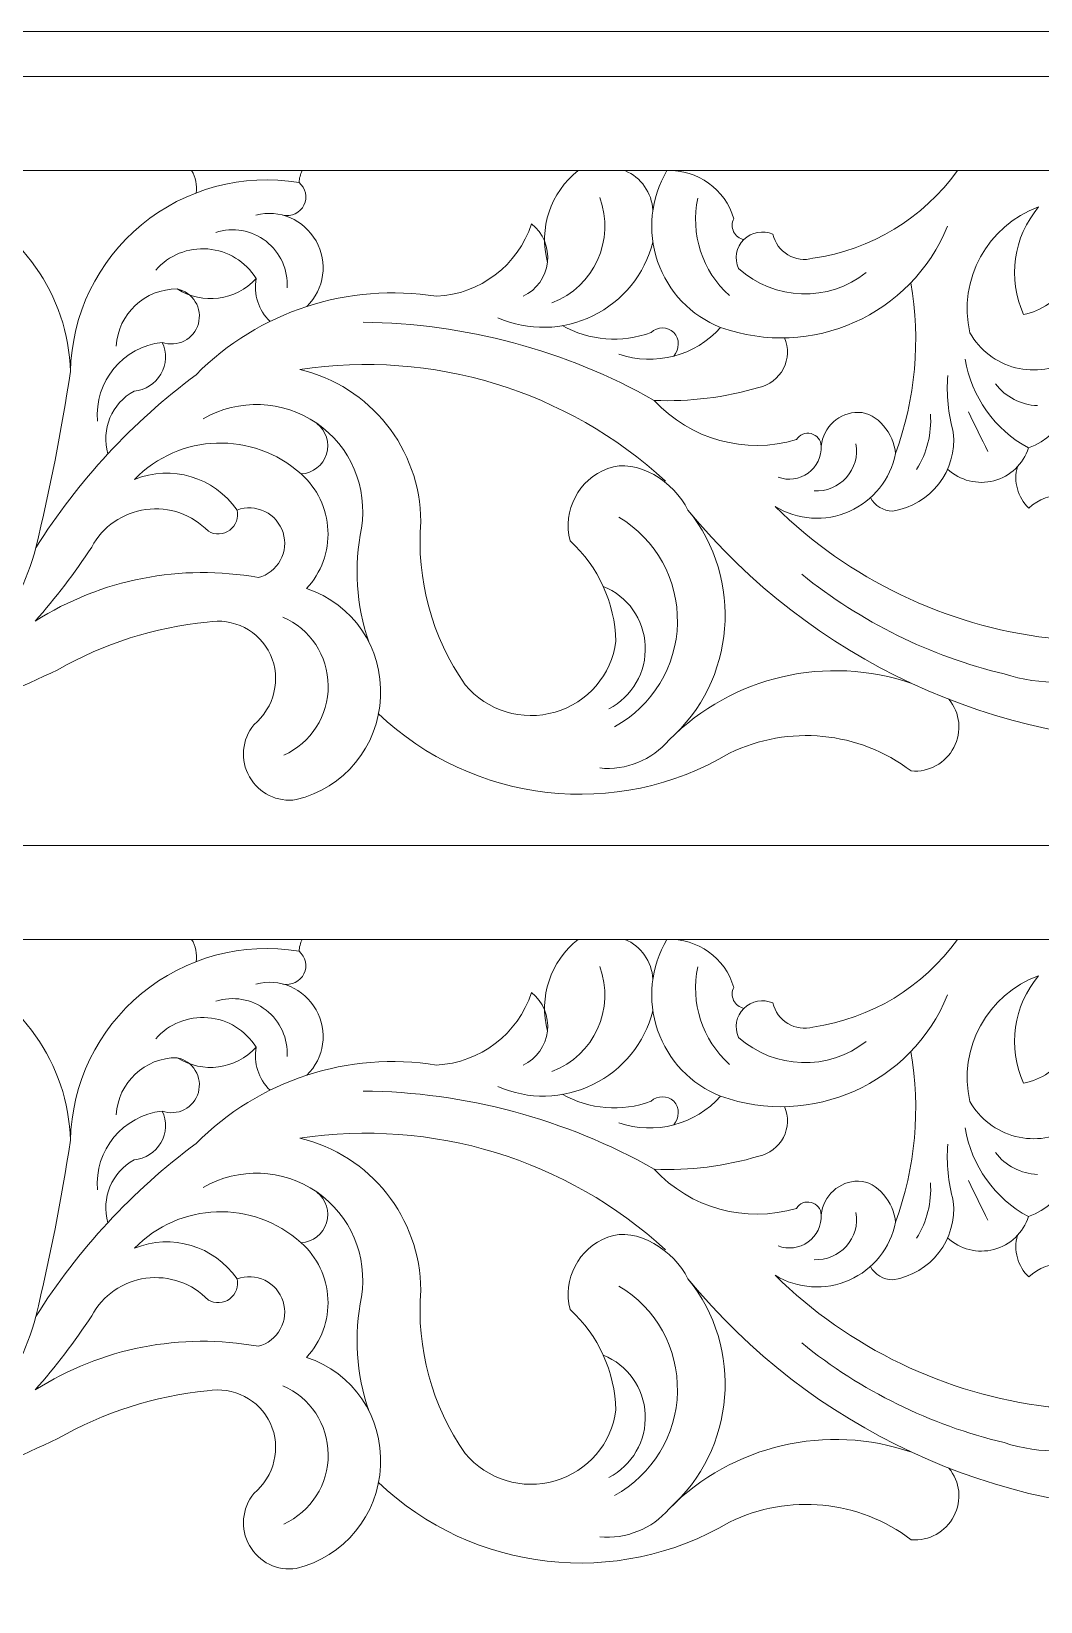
# Model space of a CAD drawing. Header units: millimetres. Extents: x 4330 to 4574, y 4046 to 4299.
# Drawn here: x 4442 to 4486.7, y 4230 to 4299.5 of the extents above; entities that cross this region are included whole.
import ezdxf

# ---------------------------------------------------------------- set-up
doc = ezdxf.new("R2010")
doc.units = ezdxf.units.MM
doc.header["$MEASUREMENT"] = 0
doc.layers.add('Layer 1', color=18, linetype='Continuous', true_color=0x000000)

msp = doc.modelspace()

# ---------------------------------------------------------------- linework, layer by layer
at = {"layer": 'Layer 1', "lineweight": 9}
for points, knots in [([(4329.695, 4299.452), (4329.695, 4299.452), (4573.695, 4299.452), (4573.695, 4299.452), (4573.695, 4299.452), (4573.695, 4177.452), (4573.695, 4177.452), (4573.695, 4177.452), (4329.695, 4177.452), (4329.695, 4177.452), (4329.695, 4177.452), (4329.695, 4299.452), (4329.695, 4299.452)], [0, 0, 0, 0, 0.25, 0.25, 0.25, 0.5, 0.5, 0.5, 0.75, 0.75, 0.75, 1, 1, 1, 1]), ([(4332.822, 4277.223), (4332.546, 4275.309), (4332.843, 4273.357), (4333.676, 4271.611), (4333.676, 4271.611), (4331.695, 4271.611), (4331.695, 4271.611), (4331.695, 4271.611), (4331.695, 4297.452), (4331.695, 4297.452), (4331.695, 4297.452), (4431.466, 4297.452), (4431.466, 4297.452), (4431.466, 4297.452), (4531.695, 4297.452), (4531.695, 4297.452), (4531.695, 4297.452), (4531.695, 4271.611), (4531.695, 4271.611), (4531.695, 4271.611), (4529.714, 4271.611), (4529.714, 4271.611), (4530.547, 4273.357), (4530.844, 4275.309), (4530.567, 4277.223)], [0, 0, 0, 0, 0.111111, 0.111111, 0.111111, 0.222222, 0.222222, 0.222222, 0.333333, 0.333333, 0.333333, 0.444444, 0.444444, 0.444444, 0.555556, 0.555556, 0.555556, 0.666667, 0.666667, 0.666667, 0.777778, 0.777778, 0.777778, 1, 1, 1, 1]), ([(4520.478, 4293.298), (4520.478, 4293.298), (4429.122, 4293.298), (4429.122, 4293.298), (4428.967, 4292.886), (4428.94, 4292.436), (4429.045, 4292.009)], [0, 0, 0, 0, 0.333333, 0.333333, 0.333333, 1, 1, 1, 1]), ([(4438.555, 4293.298), (4438.312, 4292.919), (4438.251, 4292.452), (4438.389, 4292.023), (4441.554, 4290.809), (4443.678, 4287.806), (4443.773, 4284.417), (4443.828, 4286.931), (4444.972, 4289.297), (4446.909, 4290.901), (4448.845, 4292.505), (4451.397, 4293.187), (4453.878, 4292.772)], [0, 0, 0, 0, 0.2, 0.2, 0.2, 0.4, 0.4, 0.4, 0.6, 0.6, 0.6, 1, 1, 1, 1]), ([(4454.015, 4293.298), (4453.935, 4293.134), (4453.888, 4292.955), (4453.878, 4292.772), (4454.17, 4292.53), (4454.26, 4292.119), (4454.096, 4291.777), (4453.932, 4291.434), (4453.54, 4291.25), (4453.167, 4291.325)], [0, 0, 0, 0, 0.25, 0.25, 0.25, 0.5, 0.5, 0.5, 1, 1, 1, 1]), ([(4473.542, 4290.25), (4473.344, 4290.288), (4473.176, 4290.418), (4473.088, 4290.599), (4472.999, 4290.781), (4473.002, 4290.994), (4473.095, 4291.174), (4472.712, 4292.476), (4471.495, 4293.352), (4470.139, 4293.298), (4469.42, 4292.084), (4469.27, 4290.615), (4469.728, 4289.281), (4470.186, 4287.947), (4471.199, 4286.883), (4472.512, 4286.367), (4476.519, 4284.941), (4480.935, 4286.908), (4482.544, 4290.845)], [0, 0, 0, 0, 0.142857, 0.142857, 0.142857, 0.285714, 0.285714, 0.285714, 0.428571, 0.428571, 0.428571, 0.571429, 0.571429, 0.571429, 0.714286, 0.714286, 0.714286, 1, 1, 1, 1]), ([(4478.95, 4288.791), (4477.275, 4287.471), (4474.891, 4287.548), (4473.301, 4288.968), (4473.108, 4289.403), (4473.201, 4289.911), (4473.537, 4290.248), (4473.872, 4290.586), (4474.389, 4290.678), (4474.824, 4290.487), (4474.91, 4290.106), (4475.148, 4289.778), (4475.482, 4289.578), (4475.817, 4289.377), (4476.216, 4289.322), (4476.592, 4289.425), (4479.16, 4289.789), (4481.466, 4291.188), (4482.975, 4293.298)], [0, 0, 0, 0, 0.142857, 0.142857, 0.142857, 0.285714, 0.285714, 0.285714, 0.428571, 0.428571, 0.428571, 0.571429, 0.571429, 0.571429, 0.714286, 0.714286, 0.714286, 1, 1, 1, 1]), ([(4454.22, 4287.294), (4454.999, 4288.054), (4455.166, 4289.243), (4454.628, 4290.188), (4454.09, 4291.133), (4453.023, 4291.607), (4451.973, 4291.325)], [0, 0, 0, 0, 0.333333, 0.333333, 0.333333, 1, 1, 1, 1]), ([(4486.118, 4281.045), (4487.715, 4281.619), (4488.572, 4283.35), (4488.057, 4284.967), (4487.306, 4284.506), (4486.4, 4284.37), (4485.547, 4284.588), (4484.693, 4284.807), (4483.963, 4285.366), (4483.525, 4286.13), (4482.997, 4288.484), (4484.302, 4290.865), (4486.568, 4291.691), (4485.443, 4290.371), (4485.184, 4288.521), (4485.905, 4286.943), (4486.7, 4287.083), (4487.388, 4287.576), (4487.776, 4288.284), (4487.907, 4289.153), (4488.379, 4289.934), (4489.089, 4290.453), (4489.799, 4290.972), (4490.691, 4291.186), (4491.559, 4291.047)], [0, 0, 0, 0, 0.111111, 0.111111, 0.111111, 0.222222, 0.222222, 0.222222, 0.333333, 0.333333, 0.333333, 0.444444, 0.444444, 0.444444, 0.555556, 0.555556, 0.555556, 0.666667, 0.666667, 0.666667, 0.777778, 0.777778, 0.777778, 1, 1, 1, 1]), ([(4463.782, 4287.744), (4464.376, 4288.025), (4464.783, 4288.594), (4464.858, 4289.247), (4464.932, 4289.9), (4464.668, 4290.542), (4464.152, 4290.949), (4463.555, 4289.114), (4461.883, 4287.838), (4459.956, 4287.744), (4456.058, 4288.367), (4452.102, 4287.078), (4449.323, 4284.275), (4446.511, 4282.182), (4444.11, 4279.588), (4442.241, 4276.623), (4441.476, 4273.65), (4439.397, 4271.184), (4436.597, 4269.925), (4435.639, 4269.549), (4434.553, 4269.711), (4433.746, 4270.349), (4433.352, 4270.693), (4433.139, 4271.201), (4433.17, 4271.723), (4433.201, 4272.245), (4433.475, 4272.726), (4433.907, 4273.022)], [0, 0, 0, 0, 0.1, 0.1, 0.1, 0.2, 0.2, 0.2, 0.3, 0.3, 0.3, 0.4, 0.4, 0.4, 0.5, 0.5, 0.5, 0.6, 0.6, 0.6, 0.7, 0.7, 0.7, 0.8, 0.8, 0.8, 1, 1, 1, 1]), ([(4453.348, 4288.116), (4453.399, 4288.914), (4453.05, 4289.686), (4452.417, 4290.176), (4451.784, 4290.665), (4450.956, 4290.81), (4450.196, 4290.56)], [0, 0, 0, 0, 0.333333, 0.333333, 0.333333, 1, 1, 1, 1]), ([(4452.594, 4286.631), (4452.091, 4287.125), (4451.862, 4287.835), (4451.979, 4288.53), (4451.518, 4289.278), (4450.728, 4289.763), (4449.851, 4289.836), (4448.975, 4289.908), (4448.12, 4289.565), (4447.541, 4288.903)], [0, 0, 0, 0, 0.25, 0.25, 0.25, 0.5, 0.5, 0.5, 1, 1, 1, 1]), ([(4462.666, 4286.789), (4464.013, 4286.201), (4465.55, 4286.235), (4466.87, 4286.882), (4468.189, 4287.528), (4469.156, 4288.714), (4469.517, 4290.138)], [0, 0, 0, 0, 0.333333, 0.333333, 0.333333, 1, 1, 1, 1]), ([(4447.83, 4285.707), (4448.151, 4285.593), (4448.505, 4285.617), (4448.808, 4285.774), (4449.111, 4285.93), (4449.334, 4286.204), (4449.426, 4286.532), (4449.518, 4286.86), (4449.47, 4287.212), (4449.293, 4287.504), (4449.116, 4287.795), (4448.827, 4287.999), (4448.493, 4288.068), (4447.064, 4288.078), (4445.878, 4286.968), (4445.797, 4285.541)], [0, 0, 0, 0, 0.166667, 0.166667, 0.166667, 0.333333, 0.333333, 0.333333, 0.5, 0.5, 0.5, 0.666667, 0.666667, 0.666667, 1, 1, 1, 1]), ([(4480.914, 4288.343), (4481.358, 4285.814), (4481.126, 4283.212), (4480.242, 4280.802), (4480.021, 4279.665), (4479.259, 4278.707), (4478.199, 4278.237), (4477.14, 4277.768), (4475.91, 4277.851), (4474.92, 4278.451), (4478.194, 4275.234), (4482.438, 4273.191), (4486.996, 4272.64), (4487.949, 4272.603), (4488.833, 4273.134), (4489.246, 4273.994), (4489.66, 4274.853), (4489.534, 4275.863), (4488.909, 4276.584), (4488.662, 4276.856), (4488.558, 4277.229), (4488.63, 4277.59), (4488.702, 4277.951), (4488.943, 4278.257), (4489.276, 4278.414), (4490.125, 4278.487), (4490.959, 4278.151), (4491.521, 4277.511), (4492.084, 4276.87), (4492.307, 4275.994), (4492.125, 4275.161)], [0, 0, 0, 0, 0.090909, 0.090909, 0.090909, 0.181818, 0.181818, 0.181818, 0.272727, 0.272727, 0.272727, 0.363636, 0.363636, 0.363636, 0.454545, 0.454545, 0.454545, 0.545455, 0.545455, 0.545455, 0.636364, 0.636364, 0.636364, 0.727273, 0.727273, 0.727273, 0.818182, 0.818182, 0.818182, 1, 1, 1, 1]), ([(4465.503, 4286.457), (4466.704, 4285.777), (4468.143, 4285.661), (4469.437, 4286.141), (4469.717, 4286.41), (4470.158, 4286.41), (4470.438, 4286.141), (4470.718, 4285.873), (4470.696, 4285.39), (4470.438, 4285.099)], [0, 0, 0, 0, 0.25, 0.25, 0.25, 0.5, 0.5, 0.5, 1, 1, 1, 1]), ([(4445.429, 4280.776), (4445.119, 4281.857), (4445.6, 4283.01), (4446.585, 4283.553), (4447.081, 4283.594), (4447.524, 4283.875), (4447.772, 4284.306), (4448.02, 4284.737), (4448.043, 4285.258), (4447.83, 4285.707), (4446.089, 4285.514), (4444.82, 4283.972), (4444.968, 4282.227)], [0, 0, 0, 0, 0.2, 0.2, 0.2, 0.4, 0.4, 0.4, 0.6, 0.6, 0.6, 1, 1, 1, 1]), ([(4476.959, 4281.126), (4476.947, 4281.387), (4476.765, 4281.609), (4476.512, 4281.672), (4476.259, 4281.736), (4475.999, 4281.633), (4475.865, 4281.409), (4473.611, 4280.735), (4471.168, 4281.409), (4469.578, 4283.143), (4471.141, 4283.076), (4472.704, 4283.269), (4474.203, 4283.717), (4474.671, 4283.816), (4475.069, 4284.12), (4475.288, 4284.545), (4475.508, 4284.969), (4475.526, 4285.468), (4475.335, 4285.906)], [0, 0, 0, 0, 0.142857, 0.142857, 0.142857, 0.285714, 0.285714, 0.285714, 0.428571, 0.428571, 0.428571, 0.571429, 0.571429, 0.571429, 0.714286, 0.714286, 0.714286, 1, 1, 1, 1]), ([(4470.081, 4279.57), (4465.715, 4283.584), (4459.769, 4285.399), (4453.907, 4284.505), (4457.028, 4283.776), (4459.242, 4280.996), (4459.259, 4277.79), (4459.055, 4275.23), (4459.748, 4272.68), (4461.221, 4270.577), (4462.186, 4269.418), (4463.746, 4268.942), (4465.193, 4269.365), (4466.641, 4269.788), (4467.696, 4271.004), (4467.884, 4272.5), (4467.834, 4274.19), (4467.105, 4275.788), (4465.861, 4276.933), (4465.51, 4278.27), (4466.23, 4279.654), (4467.525, 4280.137), (4468.82, 4280.619), (4470.457, 4279.537), (4471.066, 4278.297), (4473.555, 4275.235), (4473.184, 4270.752), (4470.234, 4268.132), (4469.478, 4267.24), (4468.33, 4266.777), (4467.166, 4266.894)], [0, 0, 0, 0, 0.090909, 0.090909, 0.090909, 0.181818, 0.181818, 0.181818, 0.272727, 0.272727, 0.272727, 0.363636, 0.363636, 0.363636, 0.454545, 0.454545, 0.454545, 0.545455, 0.545455, 0.545455, 0.636364, 0.636364, 0.636364, 0.727273, 0.727273, 0.727273, 0.818182, 0.818182, 0.818182, 1, 1, 1, 1]), ([(4483.322, 4284.971), (4483.597, 4283.3), (4484.628, 4281.851), (4486.118, 4281.045), (4485.892, 4280.332), (4485.317, 4279.784), (4484.593, 4279.592), (4483.87, 4279.4), (4483.093, 4279.597), (4482.544, 4280.104)], [0, 0, 0, 0, 0.25, 0.25, 0.25, 0.5, 0.5, 0.5, 1, 1, 1, 1]), ([(4476.098, 4275.459), (4478.714, 4273.342), (4481.769, 4271.837), (4485.042, 4271.055), (4488.283, 4270.001), (4491.828, 4271.247), (4493.699, 4274.096), (4495.569, 4276.945), (4495.385, 4280.598), (4493.13, 4283.153), (4492.972, 4283.395), (4492.942, 4283.698), (4493.047, 4283.966), (4493.153, 4284.235), (4493.384, 4284.436), (4493.664, 4284.506)], [0, 0, 0, 0, 0.166667, 0.166667, 0.166667, 0.333333, 0.333333, 0.333333, 0.5, 0.5, 0.5, 0.666667, 0.666667, 0.666667, 1, 1, 1, 1]), ([(4479.132, 4278.844), (4479.326, 4278.479), (4479.706, 4278.251), (4480.12, 4278.252), (4481.802, 4278.508), (4482.983, 4280.042), (4482.795, 4281.733), (4482.571, 4282.55), (4482.489, 4283.399), (4482.552, 4284.243)], [0, 0, 0, 0, 0.25, 0.25, 0.25, 0.5, 0.5, 0.5, 1, 1, 1, 1]), ([(4449.642, 4282.328), (4451.211, 4283.238), (4453.164, 4283.163), (4454.659, 4282.136), (4456.154, 4281.11), (4456.921, 4279.288), (4456.637, 4277.497), (4456.29, 4275.822), (4456.403, 4274.086), (4456.963, 4272.47)], [0, 0, 0, 0, 0.25, 0.25, 0.25, 0.5, 0.5, 0.5, 1, 1, 1, 1]), ([(4475.054, 4279.75), (4475.497, 4279.581), (4475.996, 4279.647), (4476.38, 4279.925), (4476.764, 4280.203), (4476.982, 4280.652), (4476.959, 4281.126), (4477.042, 4281.972), (4477.755, 4282.616), (4478.605, 4282.614), (4479.455, 4282.611), (4480.163, 4281.649), (4480.242, 4280.802)], [0, 0, 0, 0, 0.2, 0.2, 0.2, 0.4, 0.4, 0.4, 0.6, 0.6, 0.6, 1, 1, 1, 1]), ([(4454.665, 4282.122), (4455.076, 4281.805), (4455.247, 4281.265), (4455.094, 4280.769), (4454.941, 4280.273), (4454.485, 4279.923), (4453.966, 4279.892), (4451.841, 4281.803), (4448.591, 4281.697), (4446.6, 4279.647), (4448.241, 4280.316), (4450.129, 4279.753), (4451.138, 4278.295)], [0, 0, 0, 0, 0.2, 0.2, 0.2, 0.4, 0.4, 0.4, 0.6, 0.6, 0.6, 1, 1, 1, 1]), ([(4476.64, 4279.141), (4477.182, 4279.112), (4477.708, 4279.331), (4478.069, 4279.737), (4478.43, 4280.143), (4478.587, 4280.687), (4478.495, 4281.222)], [0, 0, 0, 0, 0.333333, 0.333333, 0.333333, 1, 1, 1, 1]), ([(4489.276, 4278.414), (4488.368, 4279.198), (4487.019, 4279.184), (4486.13, 4278.378), (4485.641, 4278.852), (4485.449, 4279.557), (4485.63, 4280.214)], [0, 0, 0, 0, 0.333333, 0.333333, 0.333333, 1, 1, 1, 1]), ([(4435.846, 4271.275), (4436.17, 4271.908), (4436.176, 4272.656), (4435.863, 4273.293), (4435.549, 4273.931), (4434.958, 4274.383), (4434.26, 4274.513), (4433.561, 4274.643), (4432.842, 4274.436), (4432.32, 4273.955), (4431.798, 4273.473), (4431.533, 4272.778), (4431.607, 4272.071), (4431.865, 4270.644), (4432.806, 4269.433), (4434.126, 4268.831), (4435.447, 4268.23), (4436.968, 4268.307), (4438.215, 4269.049), (4439.903, 4269.729), (4441.572, 4270.458), (4443.218, 4271.236), (4445.245, 4272.399), (4447.497, 4273.118), (4449.823, 4273.342), (4450.972, 4273.553), (4452.118, 4272.961), (4452.612, 4271.902), (4453.105, 4270.843), (4452.783, 4269.554), (4451.883, 4268.809), (4451.346, 4268.156), (4451.267, 4267.239), (4451.686, 4266.504), (4452.104, 4265.769), (4452.916, 4265.366), (4453.752, 4265.495), (4455.868, 4266.001), (4457.391, 4267.851), (4457.481, 4270.025), (4457.571, 4272.199), (4456.279, 4274.145), (4454.212, 4274.824), (4454.861, 4275.525), (4455.2, 4276.458), (4455.154, 4277.412), (4455.107, 4278.367), (4454.681, 4279.259), (4453.966, 4279.892)], [0, 0, 0, 0, 0.058824, 0.058824, 0.058824, 0.117647, 0.117647, 0.117647, 0.176471, 0.176471, 0.176471, 0.235294, 0.235294, 0.235294, 0.294118, 0.294118, 0.294118, 0.352941, 0.352941, 0.352941, 0.411765, 0.411765, 0.411765, 0.470588, 0.470588, 0.470588, 0.529412, 0.529412, 0.529412, 0.588235, 0.588235, 0.588235, 0.647059, 0.647059, 0.647059, 0.705882, 0.705882, 0.705882, 0.764706, 0.764706, 0.764706, 0.823529, 0.823529, 0.823529, 0.882353, 0.882353, 0.882353, 1, 1, 1, 1]), ([(4442.212, 4273.383), (4445.141, 4275.243), (4448.665, 4275.931), (4452.079, 4275.312), (4452.493, 4275.422), (4452.844, 4275.696), (4453.05, 4276.072), (4453.256, 4276.447), (4453.301, 4276.888), (4453.171, 4277.297), (4453.042, 4277.705), (4452.752, 4278.043), (4452.367, 4278.231), (4451.983, 4278.42), (4451.54, 4278.443), (4451.138, 4278.295), (4451.216, 4277.962), (4451.089, 4277.615), (4450.815, 4277.41), (4450.541, 4277.206), (4450.166, 4277.186), (4449.869, 4277.355), (4449.157, 4278.099), (4448.131, 4278.457), (4447.111, 4278.318), (4446.09, 4278.18), (4445.201, 4277.568), (4444.713, 4276.66), (4443.961, 4275.508), (4443.124, 4274.413), (4442.212, 4273.383)], [0, 0, 0, 0, 0.1, 0.1, 0.1, 0.2, 0.2, 0.2, 0.3, 0.3, 0.3, 0.4, 0.4, 0.4, 0.5, 0.5, 0.5, 0.6, 0.6, 0.6, 0.7, 0.7, 0.7, 0.8, 0.8, 0.8, 0.9, 0.9, 0.9, 1, 1, 1, 1]), ([(4471.066, 4278.297), (4476.502, 4271.675), (4484.65, 4267.89), (4493.216, 4268.013), (4494.687, 4268.352), (4496.231, 4267.928), (4497.325, 4266.887), (4497.917, 4267.406), (4498.043, 4268.279), (4497.621, 4268.944)], [0, 0, 0, 0, 0.25, 0.25, 0.25, 0.5, 0.5, 0.5, 1, 1, 1, 1]), ([(4467.819, 4268.719), (4469.503, 4269.635), (4470.566, 4271.384), (4470.603, 4273.301), (4470.64, 4275.218), (4469.662, 4276.996), (4468.015, 4277.976)], [0, 0, 0, 0, 0.333333, 0.333333, 0.333333, 1, 1, 1, 1]), ([(4467.566, 4269.512), (4468.605, 4270.045), (4469.236, 4271.137), (4469.179, 4272.304), (4469.123, 4273.471), (4468.406, 4274.49), (4467.32, 4274.921)], [0, 0, 0, 0, 0.333333, 0.333333, 0.333333, 1, 1, 1, 1]), ([(4453.199, 4267.456), (4454.407, 4268.002), (4455.179, 4269.209), (4455.165, 4270.535), (4455.152, 4271.86), (4454.377, 4273.043), (4453.158, 4273.564)], [0, 0, 0, 0, 0.333333, 0.333333, 0.333333, 1, 1, 1, 1]), ([(4457.375, 4269.306), (4461.578, 4265.305), (4467.921, 4264.583), (4472.91, 4267.546), (4475.518, 4268.821), (4478.625, 4268.517), (4480.939, 4266.763), (4481.719, 4266.698), (4482.462, 4267.108), (4482.823, 4267.803), (4483.184, 4268.498), (4483.101, 4269.331), (4482.599, 4269.931)], [0, 0, 0, 0, 0.2, 0.2, 0.2, 0.4, 0.4, 0.4, 0.6, 0.6, 0.6, 1, 1, 1, 1]), ([(4332.822, 4243.244), (4332.546, 4241.33), (4332.842, 4239.378), (4333.676, 4237.632), (4333.676, 4237.632), (4331.695, 4237.632), (4331.695, 4237.632), (4331.695, 4237.632), (4331.695, 4263.473), (4331.695, 4263.473), (4331.695, 4263.473), (4431.466, 4263.473), (4431.466, 4263.473), (4431.466, 4263.473), (4531.695, 4263.473), (4531.695, 4263.473), (4531.695, 4263.473), (4531.695, 4237.632), (4531.695, 4237.632), (4531.695, 4237.632), (4529.714, 4237.632), (4529.714, 4237.632), (4530.547, 4239.378), (4530.844, 4241.33), (4530.567, 4243.244)], [0, 0, 0, 0, 0.111111, 0.111111, 0.111111, 0.222222, 0.222222, 0.222222, 0.333333, 0.333333, 0.333333, 0.444444, 0.444444, 0.444444, 0.555556, 0.555556, 0.555556, 0.666667, 0.666667, 0.666667, 0.777778, 0.777778, 0.777778, 1, 1, 1, 1]), ([(4520.478, 4259.319), (4520.478, 4259.319), (4429.122, 4259.319), (4429.122, 4259.319), (4428.967, 4258.906), (4428.94, 4258.457), (4429.045, 4258.03)], [0, 0, 0, 0, 0.333333, 0.333333, 0.333333, 1, 1, 1, 1]), ([(4438.555, 4259.319), (4438.312, 4258.94), (4438.251, 4258.473), (4438.389, 4258.044), (4441.554, 4256.83), (4443.678, 4253.826), (4443.773, 4250.438), (4443.828, 4252.952), (4444.972, 4255.318), (4446.909, 4256.922), (4448.845, 4258.526), (4451.397, 4259.207), (4453.878, 4258.793)], [0, 0, 0, 0, 0.2, 0.2, 0.2, 0.4, 0.4, 0.4, 0.6, 0.6, 0.6, 1, 1, 1, 1]), ([(4454.015, 4259.319), (4453.935, 4259.154), (4453.888, 4258.976), (4453.878, 4258.793), (4454.17, 4258.55), (4454.26, 4258.14), (4454.096, 4257.798), (4453.932, 4257.455), (4453.54, 4257.271), (4453.167, 4257.346)], [0, 0, 0, 0, 0.25, 0.25, 0.25, 0.5, 0.5, 0.5, 1, 1, 1, 1]), ([(4473.542, 4256.27), (4473.344, 4256.309), (4473.176, 4256.438), (4473.088, 4256.62), (4472.999, 4256.802), (4473.002, 4257.015), (4473.095, 4257.195), (4472.712, 4258.497), (4471.495, 4259.373), (4470.139, 4259.319), (4469.42, 4258.105), (4469.27, 4256.636), (4469.728, 4255.302), (4470.186, 4253.967), (4471.199, 4252.904), (4472.512, 4252.388), (4476.519, 4250.962), (4480.935, 4252.929), (4482.544, 4256.866)], [0, 0, 0, 0, 0.142857, 0.142857, 0.142857, 0.285714, 0.285714, 0.285714, 0.428571, 0.428571, 0.428571, 0.571429, 0.571429, 0.571429, 0.714286, 0.714286, 0.714286, 1, 1, 1, 1]), ([(4478.95, 4254.812), (4477.275, 4253.492), (4474.891, 4253.568), (4473.301, 4254.989), (4473.108, 4255.424), (4473.201, 4255.932), (4473.537, 4256.269), (4473.872, 4256.606), (4474.389, 4256.699), (4474.824, 4256.507), (4474.91, 4256.127), (4475.148, 4255.799), (4475.482, 4255.598), (4475.817, 4255.398), (4476.216, 4255.343), (4476.592, 4255.446), (4479.16, 4255.81), (4481.466, 4257.209), (4482.975, 4259.319)], [0, 0, 0, 0, 0.142857, 0.142857, 0.142857, 0.285714, 0.285714, 0.285714, 0.428571, 0.428571, 0.428571, 0.571429, 0.571429, 0.571429, 0.714286, 0.714286, 0.714286, 1, 1, 1, 1]), ([(4454.22, 4253.315), (4454.999, 4254.074), (4455.166, 4255.264), (4454.628, 4256.209), (4454.09, 4257.154), (4453.023, 4257.628), (4451.973, 4257.346)], [0, 0, 0, 0, 0.333333, 0.333333, 0.333333, 1, 1, 1, 1]), ([(4486.118, 4247.066), (4487.715, 4247.64), (4488.572, 4249.371), (4488.057, 4250.987), (4487.306, 4250.527), (4486.4, 4250.391), (4485.547, 4250.609), (4484.693, 4250.828), (4483.963, 4251.387), (4483.525, 4252.151), (4482.997, 4254.504), (4484.302, 4256.886), (4486.568, 4257.712), (4485.443, 4256.392), (4485.184, 4254.542), (4485.905, 4252.964), (4486.7, 4253.104), (4487.388, 4253.597), (4487.776, 4254.305), (4487.907, 4255.174), (4488.38, 4255.955), (4489.089, 4256.474), (4489.799, 4256.993), (4490.691, 4257.206), (4491.559, 4257.067)], [0, 0, 0, 0, 0.111111, 0.111111, 0.111111, 0.222222, 0.222222, 0.222222, 0.333333, 0.333333, 0.333333, 0.444444, 0.444444, 0.444444, 0.555556, 0.555556, 0.555556, 0.666667, 0.666667, 0.666667, 0.777778, 0.777778, 0.777778, 1, 1, 1, 1]), ([(4463.782, 4253.765), (4464.376, 4254.046), (4464.783, 4254.614), (4464.858, 4255.268), (4464.932, 4255.921), (4464.668, 4256.563), (4464.152, 4256.97), (4463.555, 4255.135), (4461.883, 4253.859), (4459.956, 4253.765), (4456.058, 4254.388), (4452.102, 4253.098), (4449.323, 4250.296), (4446.511, 4248.203), (4444.11, 4245.609), (4442.241, 4242.644), (4441.476, 4239.67), (4439.397, 4237.205), (4436.597, 4235.945), (4435.639, 4235.57), (4434.553, 4235.732), (4433.746, 4236.37), (4433.352, 4236.714), (4433.139, 4237.222), (4433.17, 4237.744), (4433.201, 4238.266), (4433.475, 4238.747), (4433.907, 4239.043)], [0, 0, 0, 0, 0.1, 0.1, 0.1, 0.2, 0.2, 0.2, 0.3, 0.3, 0.3, 0.4, 0.4, 0.4, 0.5, 0.5, 0.5, 0.6, 0.6, 0.6, 0.7, 0.7, 0.7, 0.8, 0.8, 0.8, 1, 1, 1, 1]), ([(4453.348, 4254.136), (4453.399, 4254.935), (4453.05, 4255.707), (4452.417, 4256.196), (4451.784, 4256.686), (4450.956, 4256.831), (4450.196, 4256.581)], [0, 0, 0, 0, 0.333333, 0.333333, 0.333333, 1, 1, 1, 1]), ([(4452.594, 4252.652), (4452.091, 4253.146), (4451.862, 4253.856), (4451.979, 4254.551), (4451.518, 4255.299), (4450.728, 4255.784), (4449.851, 4255.857), (4448.975, 4255.929), (4448.12, 4255.586), (4447.541, 4254.924)], [0, 0, 0, 0, 0.25, 0.25, 0.25, 0.5, 0.5, 0.5, 1, 1, 1, 1]), ([(4462.666, 4252.809), (4464.013, 4252.222), (4465.55, 4252.256), (4466.87, 4252.903), (4468.189, 4253.549), (4469.156, 4254.735), (4469.517, 4256.159)], [0, 0, 0, 0, 0.333333, 0.333333, 0.333333, 1, 1, 1, 1]), ([(4447.83, 4251.728), (4448.151, 4251.614), (4448.505, 4251.638), (4448.808, 4251.794), (4449.111, 4251.951), (4449.334, 4252.225), (4449.426, 4252.553), (4449.518, 4252.881), (4449.47, 4253.233), (4449.293, 4253.524), (4449.116, 4253.816), (4448.827, 4254.02), (4448.493, 4254.089), (4447.064, 4254.099), (4445.878, 4252.989), (4445.797, 4251.562)], [0, 0, 0, 0, 0.166667, 0.166667, 0.166667, 0.333333, 0.333333, 0.333333, 0.5, 0.5, 0.5, 0.666667, 0.666667, 0.666667, 1, 1, 1, 1]), ([(4480.914, 4254.364), (4481.358, 4251.835), (4481.126, 4249.233), (4480.242, 4246.823), (4480.021, 4245.686), (4479.259, 4244.728), (4478.199, 4244.258), (4477.14, 4243.789), (4475.91, 4243.872), (4474.92, 4244.472), (4478.194, 4241.255), (4482.438, 4239.212), (4486.996, 4238.661), (4487.949, 4238.623), (4488.833, 4239.155), (4489.246, 4240.014), (4489.66, 4240.874), (4489.534, 4241.884), (4488.909, 4242.605), (4488.662, 4242.877), (4488.558, 4243.25), (4488.63, 4243.611), (4488.702, 4243.972), (4488.943, 4244.278), (4489.276, 4244.435), (4490.125, 4244.507), (4490.959, 4244.172), (4491.522, 4243.532), (4492.084, 4242.891), (4492.307, 4242.015), (4492.125, 4241.182)], [0, 0, 0, 0, 0.090909, 0.090909, 0.090909, 0.181818, 0.181818, 0.181818, 0.272727, 0.272727, 0.272727, 0.363636, 0.363636, 0.363636, 0.454545, 0.454545, 0.454545, 0.545455, 0.545455, 0.545455, 0.636364, 0.636364, 0.636364, 0.727273, 0.727273, 0.727273, 0.818182, 0.818182, 0.818182, 1, 1, 1, 1]), ([(4465.503, 4252.478), (4466.704, 4251.797), (4468.143, 4251.681), (4469.437, 4252.162), (4469.717, 4252.431), (4470.159, 4252.431), (4470.438, 4252.162), (4470.718, 4251.894), (4470.696, 4251.41), (4470.438, 4251.12)], [0, 0, 0, 0, 0.25, 0.25, 0.25, 0.5, 0.5, 0.5, 1, 1, 1, 1]), ([(4445.429, 4246.797), (4445.119, 4247.878), (4445.6, 4249.031), (4446.585, 4249.574), (4447.081, 4249.615), (4447.524, 4249.896), (4447.772, 4250.327), (4448.02, 4250.758), (4448.043, 4251.279), (4447.83, 4251.728), (4446.089, 4251.534), (4444.82, 4249.993), (4444.968, 4248.248)], [0, 0, 0, 0, 0.2, 0.2, 0.2, 0.4, 0.4, 0.4, 0.6, 0.6, 0.6, 1, 1, 1, 1]), ([(4476.959, 4247.147), (4476.947, 4247.408), (4476.765, 4247.63), (4476.512, 4247.693), (4476.259, 4247.757), (4475.999, 4247.654), (4475.865, 4247.43), (4473.611, 4246.756), (4471.168, 4247.43), (4469.578, 4249.164), (4471.141, 4249.096), (4472.704, 4249.29), (4474.203, 4249.738), (4474.671, 4249.837), (4475.069, 4250.141), (4475.288, 4250.565), (4475.508, 4250.99), (4475.526, 4251.488), (4475.335, 4251.927)], [0, 0, 0, 0, 0.142857, 0.142857, 0.142857, 0.285714, 0.285714, 0.285714, 0.428571, 0.428571, 0.428571, 0.571429, 0.571429, 0.571429, 0.714286, 0.714286, 0.714286, 1, 1, 1, 1]), ([(4470.081, 4245.591), (4465.715, 4249.604), (4459.769, 4251.42), (4453.907, 4250.526), (4457.028, 4249.797), (4459.242, 4247.016), (4459.259, 4243.811), (4459.055, 4241.251), (4459.748, 4238.701), (4461.221, 4236.598), (4462.186, 4235.439), (4463.746, 4234.963), (4465.193, 4235.386), (4466.641, 4235.809), (4467.696, 4237.025), (4467.884, 4238.521), (4467.834, 4240.211), (4467.105, 4241.809), (4465.861, 4242.954), (4465.51, 4244.291), (4466.23, 4245.675), (4467.525, 4246.157), (4468.82, 4246.639), (4470.457, 4245.558), (4471.066, 4244.318), (4473.555, 4241.256), (4473.184, 4236.772), (4470.234, 4234.153), (4469.478, 4233.261), (4468.33, 4232.798), (4467.166, 4232.914)], [0, 0, 0, 0, 0.090909, 0.090909, 0.090909, 0.181818, 0.181818, 0.181818, 0.272727, 0.272727, 0.272727, 0.363636, 0.363636, 0.363636, 0.454545, 0.454545, 0.454545, 0.545455, 0.545455, 0.545455, 0.636364, 0.636364, 0.636364, 0.727273, 0.727273, 0.727273, 0.818182, 0.818182, 0.818182, 1, 1, 1, 1]), ([(4483.322, 4250.992), (4483.597, 4249.321), (4484.628, 4247.872), (4486.118, 4247.066), (4485.892, 4246.353), (4485.317, 4245.805), (4484.593, 4245.613), (4483.87, 4245.421), (4483.093, 4245.617), (4482.544, 4246.125)], [0, 0, 0, 0, 0.25, 0.25, 0.25, 0.5, 0.5, 0.5, 1, 1, 1, 1]), ([(4476.098, 4241.48), (4478.714, 4239.363), (4481.769, 4237.858), (4485.042, 4237.075), (4488.283, 4236.022), (4491.828, 4237.268), (4493.699, 4240.117), (4495.569, 4242.965), (4495.385, 4246.619), (4493.13, 4249.174), (4492.972, 4249.416), (4492.942, 4249.719), (4493.047, 4249.987), (4493.153, 4250.256), (4493.384, 4250.457), (4493.664, 4250.527)], [0, 0, 0, 0, 0.166667, 0.166667, 0.166667, 0.333333, 0.333333, 0.333333, 0.5, 0.5, 0.5, 0.666667, 0.666667, 0.666667, 1, 1, 1, 1]), ([(4479.132, 4244.865), (4479.326, 4244.499), (4479.706, 4244.271), (4480.12, 4244.273), (4481.802, 4244.529), (4482.983, 4246.063), (4482.795, 4247.754), (4482.571, 4248.571), (4482.489, 4249.42), (4482.552, 4250.264)], [0, 0, 0, 0, 0.25, 0.25, 0.25, 0.5, 0.5, 0.5, 1, 1, 1, 1]), ([(4449.642, 4248.349), (4451.211, 4249.259), (4453.164, 4249.184), (4454.659, 4248.157), (4456.154, 4247.131), (4456.921, 4245.309), (4456.637, 4243.518), (4456.29, 4241.843), (4456.403, 4240.107), (4456.963, 4238.491)], [0, 0, 0, 0, 0.25, 0.25, 0.25, 0.5, 0.5, 0.5, 1, 1, 1, 1]), ([(4475.054, 4245.771), (4475.497, 4245.602), (4475.996, 4245.668), (4476.38, 4245.946), (4476.764, 4246.224), (4476.982, 4246.673), (4476.959, 4247.147), (4477.042, 4247.993), (4477.755, 4248.637), (4478.605, 4248.634), (4479.455, 4248.632), (4480.163, 4247.67), (4480.242, 4246.823)], [0, 0, 0, 0, 0.2, 0.2, 0.2, 0.4, 0.4, 0.4, 0.6, 0.6, 0.6, 1, 1, 1, 1]), ([(4454.665, 4248.143), (4455.076, 4247.825), (4455.247, 4247.286), (4455.094, 4246.79), (4454.941, 4246.294), (4454.485, 4245.944), (4453.966, 4245.913), (4451.841, 4247.824), (4448.591, 4247.718), (4446.6, 4245.668), (4448.241, 4246.337), (4450.129, 4245.773), (4451.138, 4244.316)], [0, 0, 0, 0, 0.2, 0.2, 0.2, 0.4, 0.4, 0.4, 0.6, 0.6, 0.6, 1, 1, 1, 1]), ([(4476.64, 4245.162), (4477.182, 4245.133), (4477.708, 4245.352), (4478.069, 4245.758), (4478.43, 4246.163), (4478.587, 4246.708), (4478.495, 4247.243)], [0, 0, 0, 0, 0.333333, 0.333333, 0.333333, 1, 1, 1, 1]), ([(4489.276, 4244.435), (4488.368, 4245.219), (4487.019, 4245.205), (4486.13, 4244.399), (4485.641, 4244.873), (4485.449, 4245.577), (4485.63, 4246.234)], [0, 0, 0, 0, 0.333333, 0.333333, 0.333333, 1, 1, 1, 1]), ([(4435.846, 4237.296), (4436.17, 4237.928), (4436.176, 4238.677), (4435.863, 4239.314), (4435.549, 4239.952), (4434.958, 4240.403), (4434.26, 4240.534), (4433.561, 4240.664), (4432.842, 4240.457), (4432.32, 4239.975), (4431.798, 4239.494), (4431.533, 4238.799), (4431.607, 4238.092), (4431.865, 4236.664), (4432.806, 4235.454), (4434.126, 4234.852), (4435.447, 4234.251), (4436.968, 4234.328), (4438.215, 4235.07), (4439.903, 4235.75), (4441.572, 4236.479), (4443.218, 4237.256), (4445.245, 4238.42), (4447.497, 4239.138), (4449.823, 4239.363), (4450.972, 4239.574), (4452.119, 4238.981), (4452.612, 4237.922), (4453.105, 4236.864), (4452.783, 4235.574), (4451.883, 4234.83), (4451.346, 4234.177), (4451.267, 4233.26), (4451.686, 4232.525), (4452.104, 4231.789), (4452.916, 4231.387), (4453.752, 4231.516), (4455.868, 4232.022), (4457.391, 4233.872), (4457.481, 4236.046), (4457.571, 4238.22), (4456.279, 4240.165), (4454.212, 4240.845), (4454.861, 4241.546), (4455.2, 4242.479), (4455.154, 4243.433), (4455.107, 4244.387), (4454.681, 4245.279), (4453.966, 4245.913)], [0, 0, 0, 0, 0.058824, 0.058824, 0.058824, 0.117647, 0.117647, 0.117647, 0.176471, 0.176471, 0.176471, 0.235294, 0.235294, 0.235294, 0.294118, 0.294118, 0.294118, 0.352941, 0.352941, 0.352941, 0.411765, 0.411765, 0.411765, 0.470588, 0.470588, 0.470588, 0.529412, 0.529412, 0.529412, 0.588235, 0.588235, 0.588235, 0.647059, 0.647059, 0.647059, 0.705882, 0.705882, 0.705882, 0.764706, 0.764706, 0.764706, 0.823529, 0.823529, 0.823529, 0.882353, 0.882353, 0.882353, 1, 1, 1, 1]), ([(4442.212, 4239.404), (4445.141, 4241.263), (4448.665, 4241.952), (4452.079, 4241.333), (4452.493, 4241.443), (4452.844, 4241.717), (4453.05, 4242.093), (4453.256, 4242.468), (4453.301, 4242.909), (4453.171, 4243.317), (4453.042, 4243.726), (4452.752, 4244.063), (4452.367, 4244.252), (4451.983, 4244.441), (4451.54, 4244.464), (4451.138, 4244.316), (4451.216, 4243.983), (4451.089, 4243.636), (4450.815, 4243.431), (4450.541, 4243.227), (4450.166, 4243.207), (4449.869, 4243.376), (4449.157, 4244.12), (4448.131, 4244.478), (4447.111, 4244.339), (4446.09, 4244.201), (4445.201, 4243.589), (4444.713, 4242.681), (4443.961, 4241.529), (4443.124, 4240.434), (4442.212, 4239.404)], [0, 0, 0, 0, 0.1, 0.1, 0.1, 0.2, 0.2, 0.2, 0.3, 0.3, 0.3, 0.4, 0.4, 0.4, 0.5, 0.5, 0.5, 0.6, 0.6, 0.6, 0.7, 0.7, 0.7, 0.8, 0.8, 0.8, 0.9, 0.9, 0.9, 1, 1, 1, 1]), ([(4471.066, 4244.318), (4476.502, 4237.696), (4484.65, 4233.911), (4493.216, 4234.034), (4494.687, 4234.373), (4496.231, 4233.949), (4497.325, 4232.908), (4497.917, 4233.427), (4498.043, 4234.299), (4497.621, 4234.964)], [0, 0, 0, 0, 0.25, 0.25, 0.25, 0.5, 0.5, 0.5, 1, 1, 1, 1]), ([(4467.819, 4234.74), (4469.503, 4235.656), (4470.566, 4237.405), (4470.603, 4239.322), (4470.64, 4241.239), (4469.663, 4243.017), (4468.015, 4243.997)], [0, 0, 0, 0, 0.333333, 0.333333, 0.333333, 1, 1, 1, 1]), ([(4467.566, 4235.533), (4468.605, 4236.066), (4469.236, 4237.158), (4469.179, 4238.325), (4469.123, 4239.492), (4468.406, 4240.511), (4467.32, 4240.942)], [0, 0, 0, 0, 0.333333, 0.333333, 0.333333, 1, 1, 1, 1]), ([(4453.199, 4233.477), (4454.407, 4234.022), (4455.179, 4235.23), (4455.165, 4236.555), (4455.152, 4237.881), (4454.377, 4239.064), (4453.158, 4239.585)], [0, 0, 0, 0, 0.333333, 0.333333, 0.333333, 1, 1, 1, 1]), ([(4457.375, 4235.327), (4461.578, 4231.326), (4467.921, 4230.604), (4472.91, 4233.566), (4475.518, 4234.842), (4478.625, 4234.538), (4480.939, 4232.784), (4481.719, 4232.719), (4482.462, 4233.129), (4482.823, 4233.824), (4483.184, 4234.519), (4483.101, 4235.351), (4482.599, 4235.952)], [0, 0, 0, 0, 0.2, 0.2, 0.2, 0.4, 0.4, 0.4, 0.6, 0.6, 0.6, 1, 1, 1, 1])]:
    msp.add_open_spline(points, degree=3, knots=knots, dxfattribs=at)
for points in [[(4449.324, 4292.312), (4449.384, 4292.654), (4449.314, 4293.006), (4449.126, 4293.298)], [(4466.209, 4293.298), (4464.993, 4292.334), (4464.462, 4290.744), (4464.859, 4289.244)], [(4469.517, 4291.548), (4469.473, 4292.319), (4468.995, 4292.997), (4468.284, 4293.298)], [(4465.057, 4287.457), (4466.92, 4288.163), (4467.865, 4290.238), (4467.169, 4292.105)], [(4471.504, 4292.085), (4471.167, 4290.501), (4471.698, 4288.858), (4472.901, 4287.774)], [(4448.493, 4288.068), (4449.613, 4287.352), (4451.085, 4287.546), (4451.979, 4288.53)], [(4469.578, 4283.143), (4465.648, 4285.365), (4461.22, 4286.552), (4456.706, 4286.594)], [(4468.009, 4285.187), (4469.612, 4284.641), (4471.384, 4285.105), (4472.512, 4286.367)], [(4442.241, 4276.623), (4442.863, 4279.198), (4443.374, 4281.798), (4443.773, 4284.417)], [(4484.661, 4283.877), (4485.104, 4283.293), (4485.785, 4282.939), (4486.517, 4282.912)], [(4481.177, 4280.093), (4481.631, 4280.822), (4481.845, 4281.675), (4481.788, 4282.531)], [(4483.466, 4282.633), (4483.749, 4282.046), (4484.037, 4281.462), (4484.33, 4280.881)], [(4480.967, 4270.627), (4477.206, 4271.927), (4473.036, 4270.959), (4470.234, 4268.132)], [(4449.324, 4258.333), (4449.384, 4258.675), (4449.314, 4259.027), (4449.126, 4259.319)], [(4466.209, 4259.319), (4464.993, 4258.355), (4464.462, 4256.765), (4464.859, 4255.265)], [(4469.517, 4257.569), (4469.473, 4258.34), (4468.995, 4259.018), (4468.284, 4259.319)], [(4465.057, 4253.478), (4466.92, 4254.184), (4467.865, 4256.258), (4467.169, 4258.126)], [(4471.504, 4258.106), (4471.167, 4256.522), (4471.698, 4254.879), (4472.901, 4253.795)], [(4448.493, 4254.089), (4449.613, 4253.373), (4451.085, 4253.567), (4451.979, 4254.551)], [(4469.578, 4249.164), (4465.648, 4251.386), (4461.22, 4252.573), (4456.706, 4252.615)], [(4468.009, 4251.208), (4469.612, 4250.662), (4471.384, 4251.126), (4472.512, 4252.388)], [(4442.241, 4242.644), (4442.863, 4245.219), (4443.374, 4247.819), (4443.773, 4250.438)], [(4484.661, 4249.898), (4485.104, 4249.314), (4485.785, 4248.96), (4486.517, 4248.933)], [(4481.177, 4246.114), (4481.631, 4246.843), (4481.845, 4247.696), (4481.788, 4248.552)], [(4483.466, 4248.654), (4483.749, 4248.067), (4484.037, 4247.483), (4484.33, 4246.902)], [(4480.967, 4236.648), (4477.206, 4237.947), (4473.036, 4236.98), (4470.234, 4234.153)]]:
    msp.add_open_spline(points, degree=3, dxfattribs=at)

doc.saveas('drawing.dxf')
